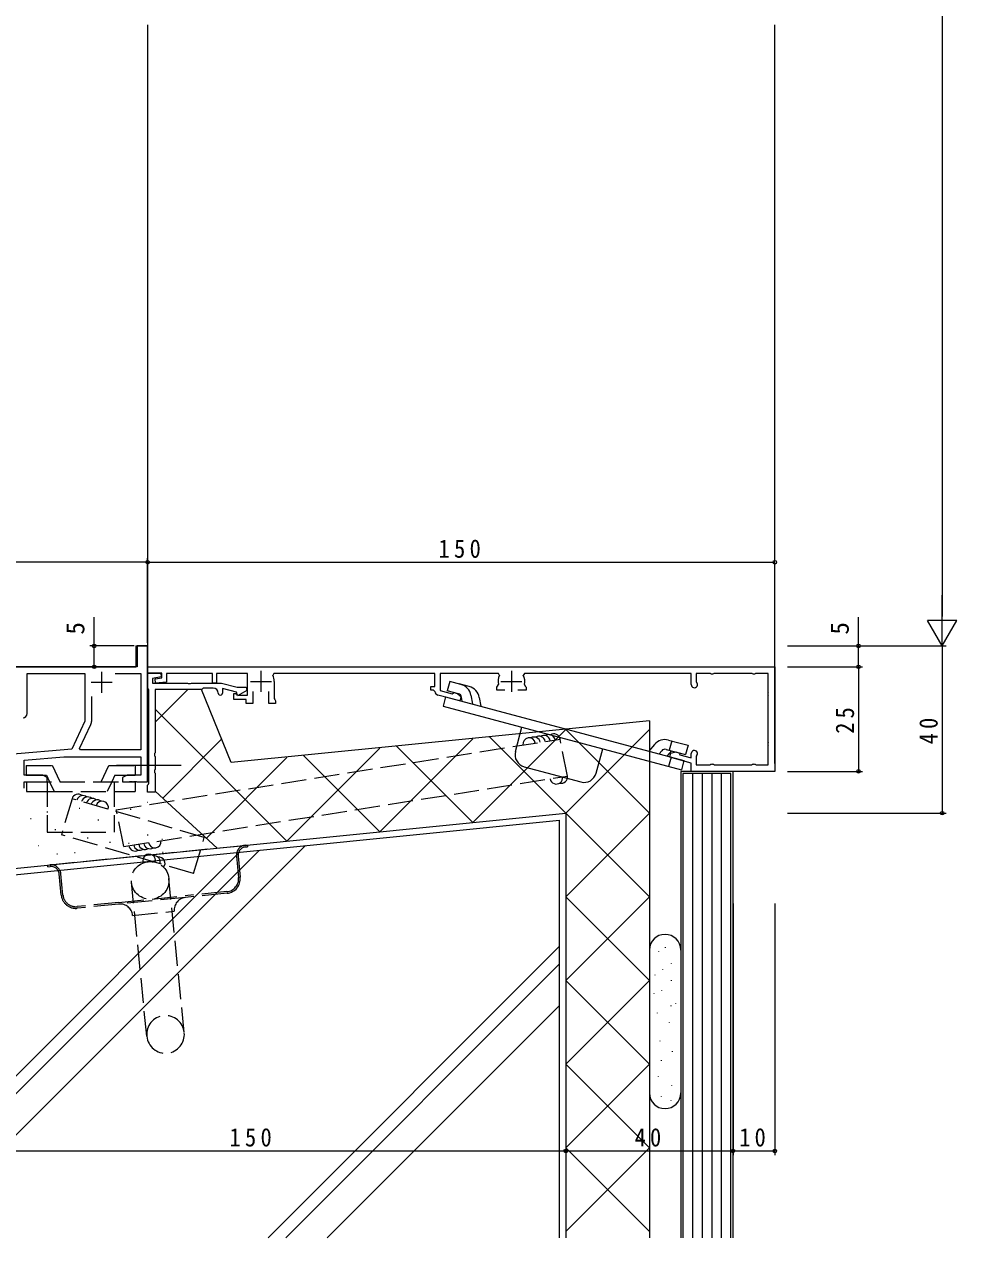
# Model space of a CAD drawing. Units: millimetres, scale not verified. Extents: x -594 to 539, y -420 to 386.
# Drawn here: x -454.4 to -231.3, y -264.9 to 25.3 of the extents above; entities that cross this region are included whole.
import ezdxf
from ezdxf.enums import TextEntityAlignment as Align

# ---------------------------------------------------------------- set-up
doc = ezdxf.new("R2010")
doc.units = ezdxf.units.MM
doc.header["$LTSCALE"] = 2
doc.linetypes.add('DASHED3', pattern=[4, 3, -1])
for name, color, linetype, lineweight in [('0-3_YKK_11', 7, 'Continuous', 9), ('0-4_YKK_12', 2, 'Continuous', 9), ('0-5_YKK_13', 4, 'Continuous', 9), ('0-6_YKK_D', 6, 'Continuous', 9), ('0-7_YSS_K', 3, 'Continuous', 9), ('0-8_YSS_KE', 3, 'Continuous', 9)]:
    doc.layers.add(name, color=color, linetype=linetype, lineweight=lineweight)
doc.styles.add('ＭＳ ゴシック', font='')
doc.styles.get('ＭＳ ゴシック').set_extended_font_data('MS Gothic')

msp = doc.modelspace()

# ---------------------------------------------------------------- linework, layer by layer
at = {"layer": '0-3_YKK_11'}
for p, q in [((-427.35, -123.351), (-427.35, -128.351)), ((-424.85, -123.351), (-427.35, -123.351)), ((-424.85, -155.851), (-424.85, -123.351)), ((-427.35, -128.351), (-457.85, -128.351)), ((-453.65, -129.981), (-439.85, -129.981)), ((-453.65, -139.551), (-453.65, -129.981)), ((-439.85, -129.981), (-439.85, -141.351)), ((-435.85, -129.551), (-435.85, -134.551)), ((-432.61, -129.981), (-426.48, -129.981)), ((-432.61, -129.981), (-426.48, -129.981)), ((-426.48, -129.981), (-426.48, -148.221)), ((-424.85, -128.35), (-274.85, -128.35)), ((-424.85, -129.85), (-424.85, -128.35)), ((-424.85, -129.85), (-421.694, -129.85)), ((-424.85, -133.45), (-424.85, -129.85)), ((-421.45, -129.85), (-424.85, -129.85)), ((-421.694, -129.85), (-421.614, -130.764)), ((-421.45, -130.978), (-421.45, -129.85)), ((-420.35, -129.95), (-420.35, -132.025)), ((-409.35, -129.95), (-420.35, -129.95)), ((-409.35, -132.25), (-409.35, -129.95)), ((-408.35, -129.95), (-408.35, -132.25)), ((-400.95, -129.95), (-408.35, -129.95)), ((-400.95, -135.15), (-400.95, -129.95)), ((-397.75, -129.35), (-397.75, -134.35)), ((-394.637, -129.95), (-394.904, -130.388)), ((-356.15, -129.95), (-394.637, -129.95)), ((-356.15, -133.05), (-356.15, -129.95)), ((-354.85, -129.95), (-354.85, -134.031)), ((-340.963, -129.95), (-354.85, -129.95)), ((-340.696, -130.388), (-340.963, -129.95)), ((-337.85, -129.35), (-337.85, -134.35)), ((-334.737, -129.95), (-335.004, -130.388)), ((-294.85, -129.95), (-334.737, -129.95)), ((-294.85, -132.6), (-294.85, -129.95)), ((-293.65, -129.95), (-293.65, -131.866)), ((-290.35, -129.95), (-293.65, -129.95)), ((-290.234, -129.974), (-290.35, -129.95)), ((-289.35, -129.95), (-289.465, -129.974)), ((-280.35, -129.95), (-289.35, -129.95)), ((-280.234, -129.974), (-280.35, -129.95)), ((-279.35, -129.95), (-279.465, -129.974)), ((-276.45, -129.95), (-279.35, -129.95)), ((-276.45, -134.35), (-276.45, -129.95)), ((-274.85, -128.35), (-274.85, -153.35)), ((-438.35, -132.051), (-433.35, -132.051)), ((-424.67, -133.725), (-424.85, -133.45)), ((-421.614, -130.764), (-423.65, -131.123)), ((-423.65, -131.123), (-423.65, -132.25)), ((-423.65, -132.25), (-415.308, -132.25)), ((-423.058, -131.262), (-421.45, -130.978)), ((-422.928, -132.25), (-423.058, -131.262)), ((-420.35, -132.025), (-422.928, -132.25)), ((-415.308, -132.25), (-415.125, -132.37)), ((-415.125, -132.37), (-414.575, -132.37)), ((-414.575, -132.37), (-414.392, -132.25)), ((-414.392, -132.25), (-407.147, -132.25)), ((-411.55, -133.45), (-411.85, -133.75)), ((-409.15, -133.45), (-411.55, -133.45)), ((-408.35, -132.25), (-409.35, -132.25)), ((-407.147, -132.25), (-403.415, -133.25)), ((-403.415, -133.25), (-401.284, -133.25)), ((-401.284, -133.25), (-401.083, -134)), ((-400.25, -131.85), (-395.25, -131.85)), ((-394.55, -131.85), (-394.55, -135.931)), ((-357.15, -133.05), (-356.15, -133.05)), ((-357.15, -133.95), (-357.15, -133.05)), ((-341.35, -133.25), (-341.149, -132.967)), ((-341.35, -133.95), (-341.35, -133.25)), ((-341.149, -132.967), (-340.958, -132.613)), ((-340.35, -131.85), (-335.35, -131.85)), ((-334.742, -132.613), (-334.55, -132.967)), ((-334.55, -132.967), (-334.35, -133.25)), ((-334.35, -133.25), (-334.35, -133.95)), ((-293.65, -131.866), (-293.564, -132.076)), ((-438.22, -141.269), (-438.22, -135.464)), ((-424.55, -133.909), (-424.67, -133.725)), ((-424.55, -156.192), (-424.55, -133.909)), ((-423.05, -133.75), (-423.05, -148.892)), ((-411.85, -133.75), (-423.05, -133.75)), ((-406.95, -133.546), (-406.95, -134.65)), ((-403.573, -134.45), (-406.95, -133.546)), ((-404.25, -134.75), (-403.75, -134.75)), ((-404.25, -136.15), (-404.25, -134.75)), ((-401.25, -136.15), (-404.25, -136.15)), ((-403.75, -134.75), (-403.467, -134.95)), ((-403.344, -135.306), (-403.573, -134.45)), ((-403.467, -134.95), (-403.184, -135.15)), ((-401.083, -134), (-403.344, -135.306)), ((-403.184, -135.15), (-400.95, -135.15)), ((-401.25, -137.15), (-401.25, -136.15)), ((-399.65, -134.249), (-399.65, -137.15)), ((-395.85, -137.15), (-395.85, -134.249)), ((-394.55, -135.931), (-394.4, -136.191)), ((-394.4, -136.191), (-394.25, -136.45)), ((-356.447, -133.95), (-357.15, -133.95)), ((-356.147, -134.229), (-356.447, -133.95)), ((-350.197, -136.52), (-355.409, -135.124)), ((-354.85, -134.031), (-352.012, -134.792)), ((-352.012, -134.792), (-351.767, -134.65)), ((-351.767, -134.65), (-351.522, -134.509)), ((-351.522, -134.509), (-350.787, -134.706)), ((-350.787, -134.706), (-349.939, -135.554)), ((-349.939, -135.554), (-350.197, -136.52)), ((-339.4, -133.95), (-341.35, -133.95)), ((-334.35, -133.95), (-336.3, -133.95)), ((-276.473, -134.466), (-276.45, -134.35)), ((-276.45, -135.35), (-276.473, -135.235)), ((-276.45, -146.35), (-276.45, -135.35)), ((-399.65, -137.15), (-401.25, -137.15)), ((-394.25, -137.15), (-395.85, -137.15)), ((-394.25, -136.45), (-394.25, -137.15)), ((-439.85, -141.351), (-442.973, -148.049)), ((-441.102, -147.893), (-438.407, -142.114)), ((-440.893, -148.221), (-441.102, -147.893)), ((-276.473, -146.466), (-276.45, -146.35)), ((-276.45, -147.35), (-276.473, -147.235)), ((-276.45, -151.75), (-276.45, -147.35)), ((-442.973, -148.049), (-457.85, -149.351)), ((-454.35, -150.681), (-444.863, -149.851)), ((-454.35, -154.221), (-454.35, -150.681)), ((-444.863, -149.851), (-426.48, -149.851)), ((-426.48, -148.221), (-440.893, -148.221)), ((-426.48, -149.851), (-426.48, -154.221)), ((-423.05, -148.892), (-423.17, -149.075)), ((-423.17, -149.075), (-423.17, -149.625)), ((-423.17, -149.625), (-423.05, -149.809)), ((-423.05, -149.809), (-423.05, -152.892)), ((-299.969, -149.979), (-299.71, -149.013)), ((-294.85, -151.35), (-299.969, -149.979)), ((-299.71, -149.013), (-298.551, -148.702)), ((-298.551, -148.702), (-297.817, -148.899)), ((-297.817, -148.899), (-297.675, -149.144)), ((-297.675, -149.144), (-297.534, -149.389)), ((-297.534, -149.389), (-294.85, -150.108)), ((-294.85, -150.108), (-294.85, -149.1)), ((-293.564, -149.625), (-293.65, -149.835)), ((-293.65, -149.835), (-293.65, -151.75)), ((-423.05, -152.892), (-423.17, -153.075)), ((-423.17, -153.075), (-423.17, -153.625)), ((-423.17, -153.625), (-423.05, -153.809)), ((-294.85, -153.35), (-294.85, -151.35)), ((-274.85, -153.35), (-294.85, -153.35)), ((-293.65, -151.75), (-290.35, -151.75)), ((-290.35, -151.75), (-290.234, -151.727)), ((-289.465, -151.727), (-289.35, -151.75)), ((-289.35, -151.75), (-280.35, -151.75)), ((-280.35, -151.75), (-280.234, -151.727)), ((-279.465, -151.727), (-279.35, -151.75)), ((-279.35, -151.75), (-276.45, -151.75)), ((-449.941, -154.221), (-454.35, -154.221)), ((-454.35, -155.851), (-448.85, -155.851)), ((-454.35, -157.351), (-454.35, -155.851)), ((-448.85, -154.851), (-449.941, -154.221)), ((-448.85, -155.851), (-448.85, -154.851)), ((-429.759, -154.221), (-430.85, -154.851)), ((-430.85, -154.851), (-430.85, -155.851)), ((-430.85, -155.851), (-429.308, -155.851)), ((-426.48, -154.221), (-429.759, -154.221)), ((-429.308, -155.851), (-429.125, -155.731)), ((-429.125, -155.731), (-428.575, -155.731)), ((-428.575, -155.731), (-428.392, -155.851)), ((-428.392, -155.851), (-428.308, -155.851)), ((-428.308, -155.851), (-428.125, -155.731)), ((-428.125, -155.731), (-427.575, -155.731)), ((-427.575, -155.731), (-427.392, -155.851)), ((-427.392, -155.851), (-424.85, -155.851)), ((-424.85, -156.65), (-424.67, -156.375)), ((-424.85, -158.35), (-424.85, -156.65)), ((-424.67, -156.375), (-424.55, -156.192)), ((-423.05, -153.809), (-423.05, -158.35)), ((-423.05, -158.35), (-424.85, -158.35))]:
    msp.add_line(p, q, dxfattribs=at)
for centre, radius, start, end in [((-397.75, -131.85), 3.2, 359.99998, 27.20287), ((-337.85, -131.85), 3.2, 152.79707, 193.78578), ((-337.85, -131.85), 3.2, 346.21417, 27.2029), ((-289.85, -129.05), 1, 247.38013, 292.61986), ((-279.85, -129.05), 1, 247.38013, 292.61986), ((-409.15, -134.65), 1.2, 0, 89.99998), ((-294.1, -132.6), 0.75, 180.00002, 44.41531), ((-407.45, -134.65), 0.5, 179.99998, 0), ((-355.15, -134.158), 1, 184.08524, 255), ((-275.55, -134.85), 1, 157.38013, 202.61986), ((-454.65, -139.551), 1, 270, 359.99998), ((-440.22, -141.269), 2, 335.00002, 0), ((-275.55, -146.85), 1, 157.38013, 202.61986), ((-294.1, -149.1), 0.75, 315.58467, 179.99997), ((-289.85, -152.65), 1, 67.38013, 112.61986), ((-279.85, -152.65), 1, 67.38013, 112.61986)]:
    msp.add_arc(centre, radius, start, end, dxfattribs=at)
at = {"layer": '0-4_YKK_12'}
for p, q in [((-424.85, 25.149), (-424.85, -155.551)), ((-427.65, -123.351), (-424.85, -123.351)), ((-427.65, -123.351), (-427.65, -128.351)), ((-457.85, -128.351), (-427.65, -128.351))]:
    msp.add_line(p, q, dxfattribs=at)
at = {"layer": '0-5_YKK_13'}
for p, q in [((-352.595, -131.844), (-353.19, -134.065)), ((-349.916, -132.561), (-352.595, -131.844)), ((-347.927, -133.094), (-350.379, -132.437)), ((-353.578, -135.514), (-354.173, -137.736)), ((-353.578, -135.514), (-296.589, -150.785)), ((-350.511, -134.783), (-353.19, -134.065)), ((-349.602, -136.58), (-349.787, -135.57)), ((-347.524, -135.157), (-347.144, -137.238)), ((-345.532, -135.709), (-345.169, -137.768)), ((-354.173, -137.736), (-297.184, -153.006)), ((-336.891, -148.578), (-335.338, -142.783)), ((-317.572, -153.755), (-316.019, -147.959)), ((-303.654, -146.93), (-304.998, -148.531)), ((-300.272, -145.863), (-297.821, -146.52)), ((-299.524, -146.064), (-300.119, -148.286)), ((-297.821, -146.52), (-295.605, -147.114)), ((-295.605, -147.114), (-296.2, -149.336)), ((-302.547, -149.188), (-301.892, -148.408)), ((-300.868, -148.085), (-296.2, -149.336)), ((-300.564, -149.719), (-299.49, -148.454)), ((-299.656, -149.963), (-300.251, -152.184)), ((-296.589, -150.785), (-297.184, -153.006)), ((-432.275, -151.85), (-416.813, -151.85)), ((-334.769, -152.253), (-321.247, -155.876))]:
    msp.add_line(p, q, dxfattribs=at)
at = {"layer": '0-5_YKK_13', "linetype": 'DASHED3'}
for p, q in [((-453.856, -151.95), (-447.573, -151.95)), ((-453.856, -151.95), (-453.856, -154.25)), ((-445.755, -155.85), (-447.573, -151.95)), ((-435.95, -155.85), (-434.131, -151.95)), ((-434.131, -151.95), (-427.852, -151.95)), ((-427.852, -151.95), (-427.852, -154.25)), ((-453.856, -154.25), (-449.039, -154.25)), ((-453.852, -155.85), (-427.852, -155.85)), ((-453.852, -155.85), (-453.852, -158.15)), ((-449.039, -154.25), (-448.293, -155.85)), ((-448.852, -155.85), (-448.852, -167.85)), ((-448.293, -155.85), (-447.22, -158.15)), ((-433.412, -155.85), (-434.484, -158.15)), ((-432.666, -154.25), (-433.412, -155.85)), ((-432.852, -155.85), (-432.852, -167.85)), ((-432.666, -154.25), (-427.852, -154.25)), ((-427.852, -155.85), (-427.852, -158.15)), ((-453.852, -158.15), (-448.852, -158.15)), ((-448.852, -158.15), (-432.852, -158.15)), ((-432.852, -158.15), (-427.852, -158.15)), ((-448.852, -167.85), (-432.852, -167.85)), ((-403.616, -173.639), (-403.108, -178.714)), ((-403.218, -173.6), (-402.71, -178.674)), ((-401.427, -171.411), (-400.929, -171.361)), ((-448.691, -176.137), (-448.193, -176.087)), ((-445.497, -182.953), (-446.004, -177.878)), ((-445.099, -182.913), (-445.606, -177.839)), ((-425.039, -216.685), (-428.721, -179.868)), ((-416.084, -215.789), (-419.765, -178.973)), ((-405.884, -182.107), (-415.835, -183.102)), ((-405.845, -182.505), (-415.795, -183.5)), ((-431.755, -184.694), (-441.706, -185.689)), ((-431.716, -185.092), (-441.666, -186.087)), ((-431.755, -184.694), (-415.835, -183.102)), ((-415.795, -183.5), (-431.716, -185.092)), ((-428.432, -187.779), (-418.482, -186.784))]:
    msp.add_line(p, q, dxfattribs=at)
for points in [[(-448.691, -176.137), (-448.731, -175.739), (-448.233, -175.689), (-401.467, -171.013)], [(-401.467, -171.013), (-400.969, -170.963), (-400.929, -171.361)]]:
    msp.add_lwpolyline(points, dxfattribs=at)
msp.add_circle((-424.243, -179.421), 4.5, dxfattribs=at)
at = {"layer": '0-5_YKK_13'}
for centre, radius, start, end in [((-350.77, -135.749), 3.3, 10.33087, 75), ((-348.781, -136.282), 3.3, 10, 75), ((-350.77, -135.749), 1, 10.33087, 75), ((-301.126, -149.051), 3.3, 75, 140), ((-333.993, -149.355), 3, 165, 255), ((-301.126, -149.051), 1, 75, 140), ((-320.47, -152.978), 3, 255, 345)]:
    msp.add_arc(centre, radius, start, end, dxfattribs=at)
at = {"layer": '0-5_YKK_13', "linetype": 'DASHED3'}
for centre, radius, start, end in [((-401.228, -173.401), 2.4, 95.71059, 185.71059), ((-401.228, -173.401), 2, 95.71059, 185.71059), ((-447.994, -178.077), 2.4, 5.71059, 95.71059), ((-447.994, -178.077), 2, 5.71059, 95.71059), ((-406.193, -179.023), 3.1, 275.71059, 5.71059), ((-406.193, -179.023), 3.5, 275.71059, 5.71059), ((-442.014, -182.605), 3.5, 185.71059, 275.71059), ((-442.014, -182.605), 3.1, 185.71059, 275.71059), ((-431.417, -188.077), 3, 5.71059, 95.71059), ((-415.497, -186.485), 3, 95.71059, 185.71059), ((-420.561, -216.237), 4.5, 5.71059, 185.71059), ((-420.561, -216.237), 4.5, 185.71059, 5.71059)]:
    msp.add_arc(centre, radius, start, end, dxfattribs=at)
at = {"layer": '0-6_YKK_D'}
for p, q in [((-234.85, 169.649), (-234.85, -116.351)), ((-424.85, -103.351), (-494.85, -103.351)), ((-424.85, -103.351), (-494.85, -103.351)), ((-424.85, -122.651), (-424.85, -102.351)), ((-424.85, -103.351), (-274.85, -103.351)), ((-274.85, -129.35), (-274.85, -102.351)), ((-234.85, -123.351), (-234.85, -111.227)), ((-437.65, -123.351), (-437.65, -116.451)), ((-254.85, -123.351), (-254.85, -116.451)), ((-231.35, -117.289), (-238.35, -117.289)), ((-234.85, -123.351), (-238.35, -117.289)), ((-234.85, -123.351), (-231.35, -117.289)), ((-428.05, -123.351), (-438.65, -123.351)), ((-437.65, -128.351), (-437.65, -123.351)), ((-271.834, -123.351), (-233.85, -123.351)), ((-271.834, -123.351), (-253.85, -123.351)), ((-271.834, -123.351), (-233.85, -123.351)), ((-254.85, -128.35), (-254.85, -123.351)), ((-234.85, -123.351), (-234.85, -163.351)), ((-428.65, -128.351), (-438.65, -128.351)), ((-271.834, -128.35), (-253.85, -128.35)), ((-271.834, -128.35), (-253.85, -128.35)), ((-254.85, -128.35), (-254.85, -153.35)), ((-271.831, -153.35), (-253.85, -153.35)), ((-271.829, -163.351), (-233.85, -163.351)), ((-324.85, -184.948), (-324.85, -245.101)), ((-324.85, -184.948), (-324.85, -245.101)), ((-284.85, -184.948), (-284.85, -245.101)), ((-284.85, -184.948), (-284.85, -245.101)), ((-274.85, -184.948), (-274.85, -245.101)), ((-474.85, -244.101), (-324.85, -244.101)), ((-324.85, -244.101), (-284.85, -244.101)), ((-284.85, -244.101), (-274.85, -244.101))]:
    msp.add_line(p, q, dxfattribs=at)
for centre in [(-424.85, -103.351), (-424.85, -103.351), (-424.85, -103.351), (-274.85, -103.351), (-437.65, -123.351), (-254.85, -123.351), (-437.65, -128.351), (-254.85, -128.35), (-254.85, -128.35), (-254.85, -153.35), (-234.85, -163.351), (-324.85, -244.101), (-324.85, -244.101), (-284.85, -244.101), (-284.85, -244.101), (-274.85, -244.101)]:
    msp.add_circle(centre, 0.425, dxfattribs=at)
at = {"layer": '0-7_YSS_K'}
for p, q in [((-274.853, -151.463), (-274.853, 25.149)), ((-415.249, -133.75), (-423.05, -141.551)), ((-404.876, -151.254), (-411.974, -133.75)), ((-423.05, -138.484), (-391.517, -170.018)), ((-304.85, -141.251), (-404.876, -151.254)), ((-304.85, -141.251), (-304.85, -264.851)), ((-324.85, -143.351), (-347.072, -165.573)), ((-304.85, -143.351), (-324.85, -163.351)), ((-324.85, -143.351), (-304.85, -163.351)), ((-407.149, -145.65), (-421.224, -159.725)), ((-369.294, -147.795), (-391.517, -170.018)), ((-347.072, -145.573), (-369.294, -167.795)), ((-365.345, -147.301), (-347.072, -165.573)), ((-343.122, -145.078), (-324.85, -163.351)), ((-391.517, -150.018), (-410.791, -169.292)), ((-387.567, -149.523), (-369.294, -167.795)), ((-297.35, -153.35), (-297.35, -264.851)), ((-284.85, -153.35), (-297.35, -153.35)), ((-284.85, -264.851), (-284.85, -153.35)), ((-296.85, -153.85), (-296.85, -264.851)), ((-285.35, -153.85), (-296.85, -153.85)), ((-294.55, -153.85), (-294.55, -264.851)), ((-292.25, -153.85), (-292.25, -264.851)), ((-289.95, -153.85), (-289.95, -264.851)), ((-287.65, -153.85), (-287.65, -264.851)), ((-285.35, -264.851), (-285.35, -153.85)), ((-423.05, -158.05), (-408.183, -171.684)), ((-441.23, -162.132), (-441.03, -162.132)), ((-429.021, -162.347), (-428.821, -162.347)), ((-424.875, -160.728), (-424.775, -160.728)), ((-473.35, -179.725), (-326.35, -164.988)), ((-452.829, -164.633), (-452.729, -164.633)), ((-448.941, -162.989), (-448.741, -162.989)), ((-436.732, -164.917), (-436.532, -164.917)), ((-326.35, -264.851), (-326.35, -164.988)), ((-304.85, -163.351), (-324.85, -183.351)), ((-324.85, -163.351), (-304.85, -183.351)), ((-447.013, -167.273), (-446.813, -167.273)), ((-473.35, -257.303), (-387.128, -171.081)), ((-451.026, -171.09), (-450.926, -171.09)), ((-439.302, -169.201), (-439.102, -169.201)), ((-433.947, -170.272), (-433.747, -170.272)), ((-429.449, -170.486), (-429.249, -170.486)), ((-424.951, -168.558), (-424.751, -168.558)), ((-421.418, -169.589), (-421.318, -169.589)), ((-473.35, -247.403), (-398.131, -172.184)), ((-473.35, -243.161), (-402.846, -172.657)), ((-446.585, -173.056), (-446.385, -173.056)), ((-442.309, -172.742), (-442.209, -172.742)), ((-442.309, -172.742), (-442.209, -172.742)), ((-421.31, -172.628), (-421.11, -172.628)), ((-304.85, -183.351), (-324.85, -203.351)), ((-324.85, -183.351), (-304.85, -203.351)), ((-396.046, -264.851), (-326.35, -195.156)), ((-304.844, -195.936), (-304.844, -230.376)), ((-302.676, -196.387), (-302.676, -196.486)), ((-301.057, -195.414), (-301.057, -195.514)), ((-297.349, -195.936), (-297.349, -230.376)), ((-391.803, -264.851), (-326.35, -199.398)), ((-299.653, -199.196), (-299.653, -199.296)), ((-303.54, -202.006), (-303.54, -202.106)), ((-301.705, -200.601), (-301.705, -200.701)), ((-304.85, -203.351), (-324.85, -223.351)), ((-324.85, -203.351), (-304.85, -223.351)), ((-301.92, -205.68), (-301.92, -205.78)), ((-299.653, -203.303), (-299.653, -203.403)), ((-303.756, -206.436), (-303.756, -206.536)), ((-298.573, -208.814), (-298.573, -208.914)), ((-298.573, -208.814), (-298.573, -208.914)), ((-381.904, -264.851), (-326.35, -209.298)), ((-303, -211.083), (-303, -211.183)), ((-299.761, -209.354), (-299.761, -209.454)), ((-300.085, -213.352), (-300.085, -213.452)), ((-302.352, -217.783), (-302.352, -217.883)), ((-299.437, -220.268), (-299.437, -220.368)), ((-304.85, -223.351), (-324.85, -243.351)), ((-324.85, -223.351), (-304.85, -243.351)), ((-302.028, -222.43), (-302.028, -222.53)), ((-302.784, -226.32), (-302.784, -226.42)), ((-299.545, -228.373), (-299.545, -228.473)), ((-302.028, -231.075), (-302.028, -231.175)), ((-299.761, -231.939), (-299.761, -232.039)), ((-304.85, -243.351), (-324.85, -263.351)), ((-324.85, -243.351), (-304.85, -263.351))]:
    msp.add_line(p, q, dxfattribs=at)
at = {"layer": '0-7_YSS_K', "linetype": 'DASHED3'}
for p, q in [((-432.337, -162.51), (-326.21, -145.638)), ((-324.444, -154.463), (-326.213, -145.639)), ((-430.567, -171.335), (-324.44, -154.463)), ((-442.931, -159.878), (-445.462, -168.515)), ((-411.308, -169.144), (-442.935, -159.877)), ((-430.567, -171.335), (-432.337, -162.51)), ((-413.838, -177.781), (-445.465, -168.514)), ((-413.838, -177.781), (-411.308, -169.144))]:
    msp.add_line(p, q, dxfattribs=at)
at = {"layer": '0-7_YSS_K'}
for centre, radius, start, end in [((-331.25, -146.44), 1.5, 9.03307, 122.61125), ((-330.065, -146.251), 1.5, 9.03307, 122.61125), ((-328.88, -146.063), 1.5, 9.03307, 122.61125), ((-327.695, -145.874), 1.5, 9.03307, 122.61125), ((-333.62, -146.816), 1.5, 9.03307, 189.02948), ((-332.435, -146.628), 1.5, 9.03307, 122.61125), ((-327.11, -154.887), 1.5, 189.02908, 9.03307), ((-325.925, -154.699), 1.5, 255.45488, 9.03307), ((-441.492, -160.3), 1.5, 50.09203, 163.6702), ((-440.34, -160.638), 1.5, 50.09203, 163.6702), ((-439.189, -160.975), 1.5, 50.09203, 163.6702), ((-438.037, -161.312), 1.5, 50.09203, 163.6702), ((-436.886, -161.65), 1.5, 50.09203, 163.6702), ((-435.734, -161.987), 1.5, 343.67029, 163.6702), ((-427.867, -170.905), 1.5, 189.03329, 302.61148), ((-426.682, -170.717), 1.5, 189.03329, 302.61148), ((-425.497, -170.529), 1.5, 189.03329, 302.61148), ((-424.312, -170.34), 1.5, 189.03329, 302.61148), ((-423.127, -170.152), 1.5, 189.03329, 9.03329), ((-424.49, -174.66), 1.5, 343.67018, 202.28249), ((-423.339, -174.997), 1.5, 343.67018, 97.24837), ((-422.187, -175.334), 1.5, 320.99649, 97.24837), ((-301.096, -196.073), 3.75, 0, 180), ((-301.096, -230.239), 3.75, 180, 0)]:
    msp.add_arc(centre, radius, start, end, dxfattribs=at)
at = {"layer": '0-8_YSS_KE'}
for p, q in [((-474.85, -178.351), (-324.85, -163.351)), ((-324.85, -163.351), (-324.85, -264.851))]:
    msp.add_line(p, q, dxfattribs=at)

# ---------------------------------------------------------------- texts
at = {"layer": '0-6_YKK_D', "color": 7, "style": 'ＭＳ ゴシック'}
for p in [(-438.65, -120.651), (-255.85, -120.651)]:
    msp.add_text('5', height=4.399, rotation=90, dxfattribs=at).set_placement(p, align=Align.BOTTOM_LEFT)
at = {"layer": '0-6_YKK_D', "color": 7, "char_height": 4.399, "attachment_point": 7, "style": 'ＭＳ ゴシック'}
for s, insert in [('\\T1.38;\\W0.9;150', (-355.29, -102.351)), ('\\T1.38;\\W0.9;150', (-405.29, -243.101)), ('\\T1.36;\\W0.9;40', (-308.37, -243.101)), ('\\T1.36;\\W0.9;10', (-283.37, -243.101))]:
    msp.add_mtext(s, dxfattribs=dict(at, insert=insert))
at = {"layer": '0-6_YKK_D', "color": 7, "char_height": 4.399, "attachment_point": 7, "rotation": 90, "style": 'ＭＳ ゴシック'}
for s, insert in [('\\T1.36;\\W0.9;25', (-255.85, -144.37)), ('\\T1.36;\\W0.9;40', (-235.85, -146.871))]:
    msp.add_mtext(s, dxfattribs=dict(at, insert=insert))

doc.saveas('drawing.dxf')
